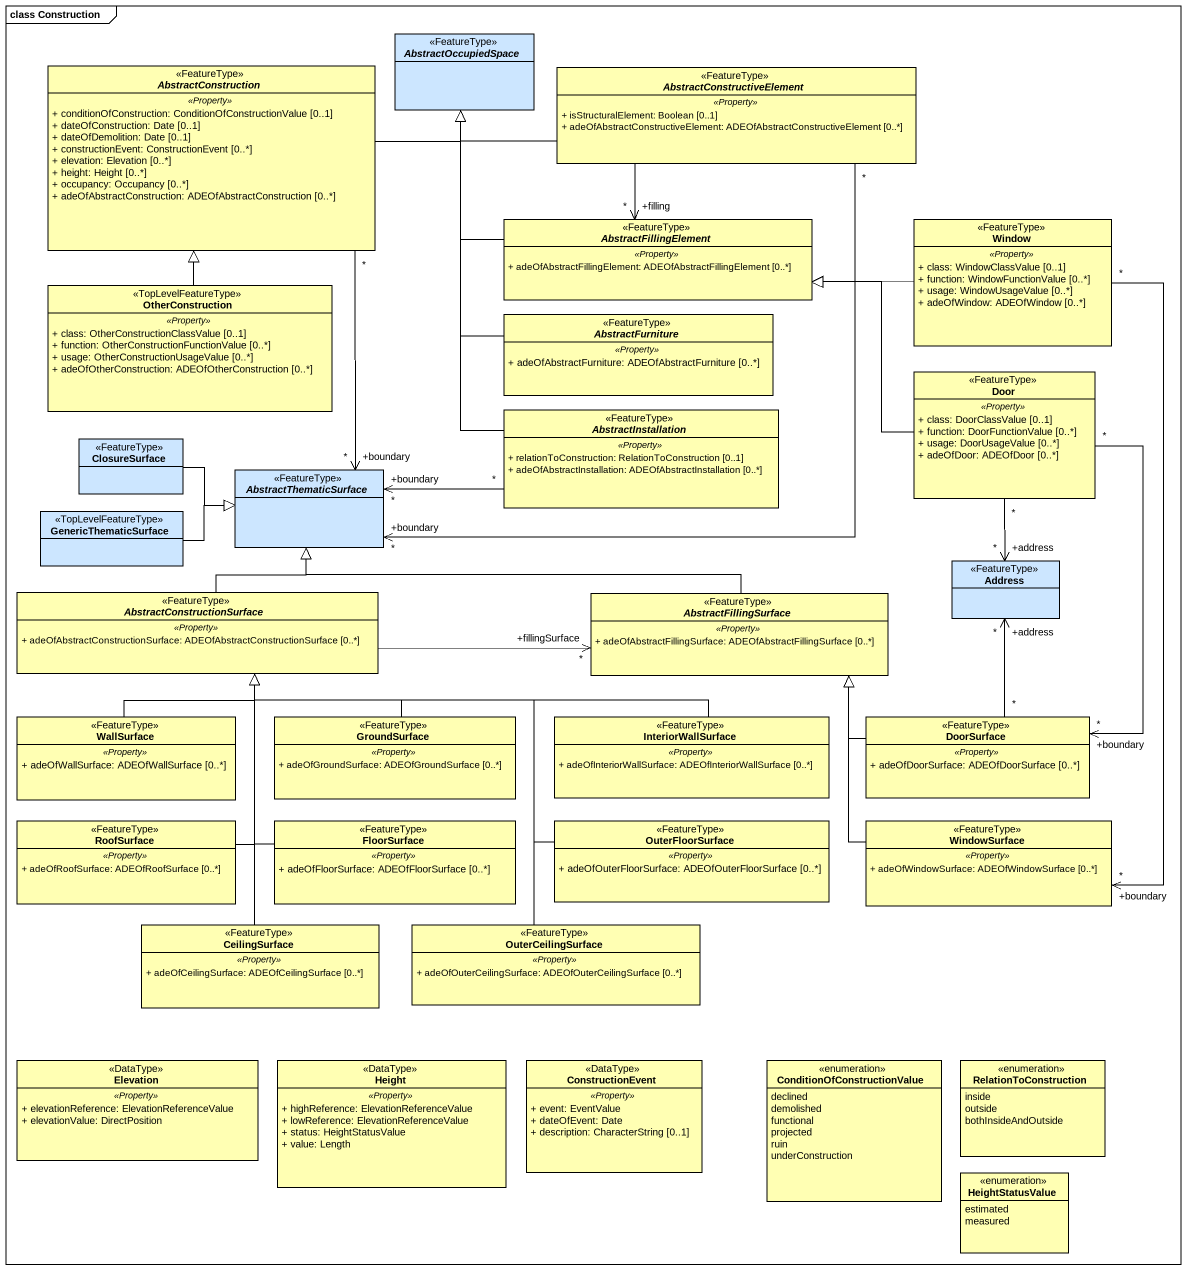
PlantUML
@startuml
mainframe class Construction
hide circle
hide empty members
skinparam classAttributeIconSize 0
abstract class AbstractOccupiedSpace <<FeatureType>> #CCE6FF
abstract class AbstractConstruction <<FeatureType>> #FFFFB3 {
  .. <<Property>> ..
  + conditionOfConstruction: ConditionOfConstructionValue [0..1]
  + dateOfConstruction: Date [0..1]
  + dateOfDemolition: Date [0..1]
  + constructionEvent: ConstructionEvent [0..*]
  + elevation: Elevation [0..*]
  + height: Height [0..*]
  + occupancy: Occupancy [0..*]
  + adeOfAbstractConstruction: ADEOfAbstractConstruction [0..*]
}
abstract class AbstractConstructiveElement <<FeatureType>> #FFFFB3 {
  .. <<Property>> ..
  + isStructuralElement: Boolean [0..1]
  + adeOfAbstractConstructiveElement: ADEOfAbstractConstructiveElement [0..*]
}
abstract class AbstractFillingElement <<FeatureType>> #FFFFB3 {
  .. <<Property>> ..
  + adeOfAbstractFillingElement: ADEOfAbstractFillingElement [0..*]
}
class Window <<FeatureType>> #FFFFB3 {
  .. <<Property>> ..
  + class: WindowClassValue [0..1]
  + function: WindowFunctionValue [0..*]
  + usage: WindowUsageValue [0..*]
  + adeOfWindow: ADEOfWindow [0..*]
}
class OtherConstruction <<TopLevelFeatureType>> #FFFFB3 {
  .. <<Property>> ..
  + class: OtherConstructionClassValue [0..1]
  + function: OtherConstructionFunctionValue [0..*]
  + usage: OtherConstructionUsageValue [0..*]
  + adeOfOtherConstruction: ADEOfOtherConstruction [0..*]
}
abstract class AbstractFurniture <<FeatureType>> #FFFFB3 {
  .. <<Property>> ..
  + adeOfAbstractFurniture: ADEOfAbstractFurniture [0..*]
}
class Door <<FeatureType>> #FFFFB3 {
  .. <<Property>> ..
  + class: DoorClassValue [0..1]
  + function: DoorFunctionValue [0..*]
  + usage: DoorUsageValue [0..*]
  + adeOfDoor: ADEOfDoor [0..*]
}
class ClosureSurface <<FeatureType>> #CCE6FF
abstract class AbstractInstallation <<FeatureType>> #FFFFB3 {
  .. <<Property>> ..
  + relationToConstruction: RelationToConstruction [0..1]
  + adeOfAbstractInstallation: ADEOfAbstractInstallation [0..*]
}
abstract class AbstractThematicSurface <<FeatureType>> #CCE6FF
class GenericThematicSurface <<TopLevelFeatureType>> #CCE6FF
class Address <<FeatureType>> #CCE6FF
abstract class AbstractConstructionSurface <<FeatureType>> #FFFFB3 {
  .. <<Property>> ..
  + adeOfAbstractConstructionSurface: ADEOfAbstractConstructionSurface [0..*]
}
abstract class AbstractFillingSurface <<FeatureType>> #FFFFB3 {
  .. <<Property>> ..
  + adeOfAbstractFillingSurface: ADEOfAbstractFillingSurface [0..*]
}
class WallSurface <<FeatureType>> #FFFFB3 {
  .. <<Property>> ..
  + adeOfWallSurface: ADEOfWallSurface [0..*]
}
class GroundSurface <<FeatureType>> #FFFFB3 {
  .. <<Property>> ..
  + adeOfGroundSurface: ADEOfGroundSurface [0..*]
}
class InteriorWallSurface <<FeatureType>> #FFFFB3 {
  .. <<Property>> ..
  + adeOfInteriorWallSurface: ADEOfInteriorWallSurface [0..*]
}
class DoorSurface <<FeatureType>> #FFFFB3 {
  .. <<Property>> ..
  + adeOfDoorSurface: ADEOfDoorSurface [0..*]
}
class RoofSurface <<FeatureType>> #FFFFB3 {
  .. <<Property>> ..
  + adeOfRoofSurface: ADEOfRoofSurface [0..*]
}
class FloorSurface <<FeatureType>> #FFFFB3 {
  .. <<Property>> ..
  + adeOfFloorSurface: ADEOfFloorSurface [0..*]
}
class OuterFloorSurface <<FeatureType>> #FFFFB3 {
  .. <<Property>> ..
  + adeOfOuterFloorSurface: ADEOfOuterFloorSurface [0..*]
}
class WindowSurface <<FeatureType>> #FFFFB3 {
  .. <<Property>> ..
  + adeOfWindowSurface: ADEOfWindowSurface [0..*]
}
class CeilingSurface <<FeatureType>> #FFFFB3 {
  .. <<Property>> ..
  + adeOfCeilingSurface: ADEOfCeilingSurface [0..*]
}
class OuterCeilingSurface <<FeatureType>> #FFFFB3 {
  .. <<Property>> ..
  + adeOfOuterCeilingSurface: ADEOfOuterCeilingSurface [0..*]
}
class Elevation <<DataType>> #FFFFB3 {
  .. <<Property>> ..
  + elevationReference: ElevationReferenceValue
  + elevationValue: DirectPosition
}
class Height <<DataType>> #FFFFB3 {
  .. <<Property>> ..
  + highReference: ElevationReferenceValue
  + lowReference: ElevationReferenceValue
  + status: HeightStatusValue
  + value: Length
}
class ConstructionEvent <<DataType>> #FFFFB3 {
  .. <<Property>> ..
  + event: EventValue
  + dateOfEvent: Date
  + description: CharacterString [0..1]
}
enum ConditionOfConstructionValue #FFFFB3 {
  declined
  demolished
  functional
  projected
  ruin
  underConstruction
}
enum RelationToConstruction #FFFFB3 {
  inside
  outside
  bothInsideAndOutside
}
enum HeightStatusValue #FFFFB3 {
  estimated
  measured
}
AbstractConstruction -right-|> AbstractOccupiedSpace
AbstractConstruction "*" --> "+boundary\n*" AbstractThematicSurface
AbstractConstructiveElement -left-|> AbstractOccupiedSpace
AbstractConstructiveElement --> "+filling\n*" AbstractFillingElement
AbstractConstructiveElement "*" --> "+boundary\n*" AbstractThematicSurface
AbstractFillingElement -up-|> AbstractOccupiedSpace
Window -left-|> AbstractFillingElement
Window "*" --> "+boundary\n*" WindowSurface
OtherConstruction -up-|> AbstractConstruction
AbstractFurniture -up-|> AbstractOccupiedSpace
Door -left-|> AbstractFillingElement
Door "*" --> "+address\n*" Address
Door "*" --> "+boundary\n*" DoorSurface
ClosureSurface -right-|> AbstractThematicSurface
AbstractInstallation -up-|> AbstractOccupiedSpace
AbstractInstallation "*" -left-> "+boundary\n*" AbstractThematicSurface
GenericThematicSurface -right-|> AbstractThematicSurface
AbstractConstructionSurface -up-|> AbstractThematicSurface
AbstractConstructionSurface -right-> "+fillingSurface\n*" AbstractFillingSurface
AbstractFillingSurface -left-|> AbstractThematicSurface
WallSurface -up-|> AbstractConstructionSurface
GroundSurface -up-|> AbstractConstructionSurface
InteriorWallSurface -left-|> AbstractConstructionSurface
DoorSurface "*" -up-> "+address\n*" Address
DoorSurface -left-|> AbstractFillingSurface
RoofSurface -up-|> AbstractConstructionSurface
FloorSurface -up-|> AbstractConstructionSurface
OuterFloorSurface -left-|> AbstractConstructionSurface
WindowSurface -up-|> AbstractFillingSurface
CeilingSurface -up-|> AbstractConstructionSurface
OuterCeilingSurface -up-|> AbstractConstructionSurface
@enduml
